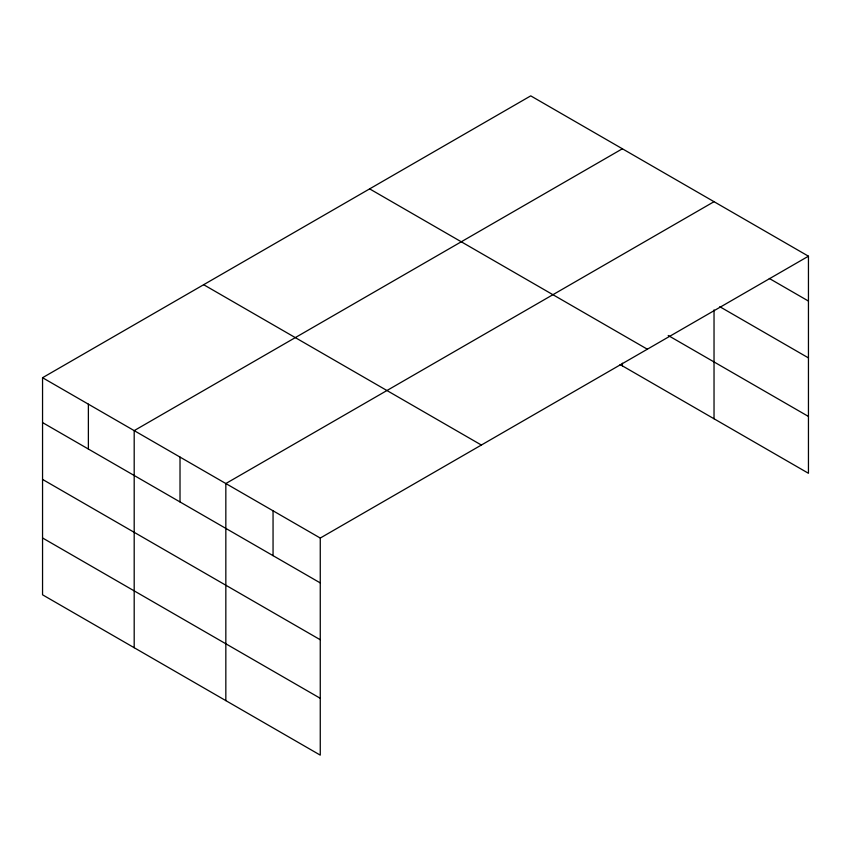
<?xml version="1.0" encoding="UTF-8"?>
<svg xmlns="http://www.w3.org/2000/svg" width="851" height="851" viewBox="0 0 851 851"><rect width="100%" height="100%" fill="white"/><g stroke="black" fill="none" stroke-linecap="round" stroke-linejoin="round"><path stroke-width="1.28" d="M42.55 377.716L320.263 538.055L320.263 755.135L42.55 594.806L42.55 377.716L530.737 95.865L808.45 256.194L808.45 473.284L620.092 364.536M622.379 148.776L134.192 430.627L134.192 647.717M714.032 201.687L225.834 483.538L225.834 700.628M320.263 538.055L808.45 256.194M769.304 278.458L808.45 301.063M719.786 306.7L808.45 357.899M668.205 335.485L808.45 416.447M369.632 188.879L647.345 349.208M203.655 284.702L481.368 445.041M42.55 422.585L320.263 582.914M42.55 479.411L320.263 639.75M42.55 537.97L320.263 698.299M714.032 309.892L714.032 418.766M622.379 363.217L622.379 365.856M273.054 510.791L273.054 555.66M180.018 457.083L180.018 501.941M88.376 404.172L88.376 449.041"/></g></svg>
